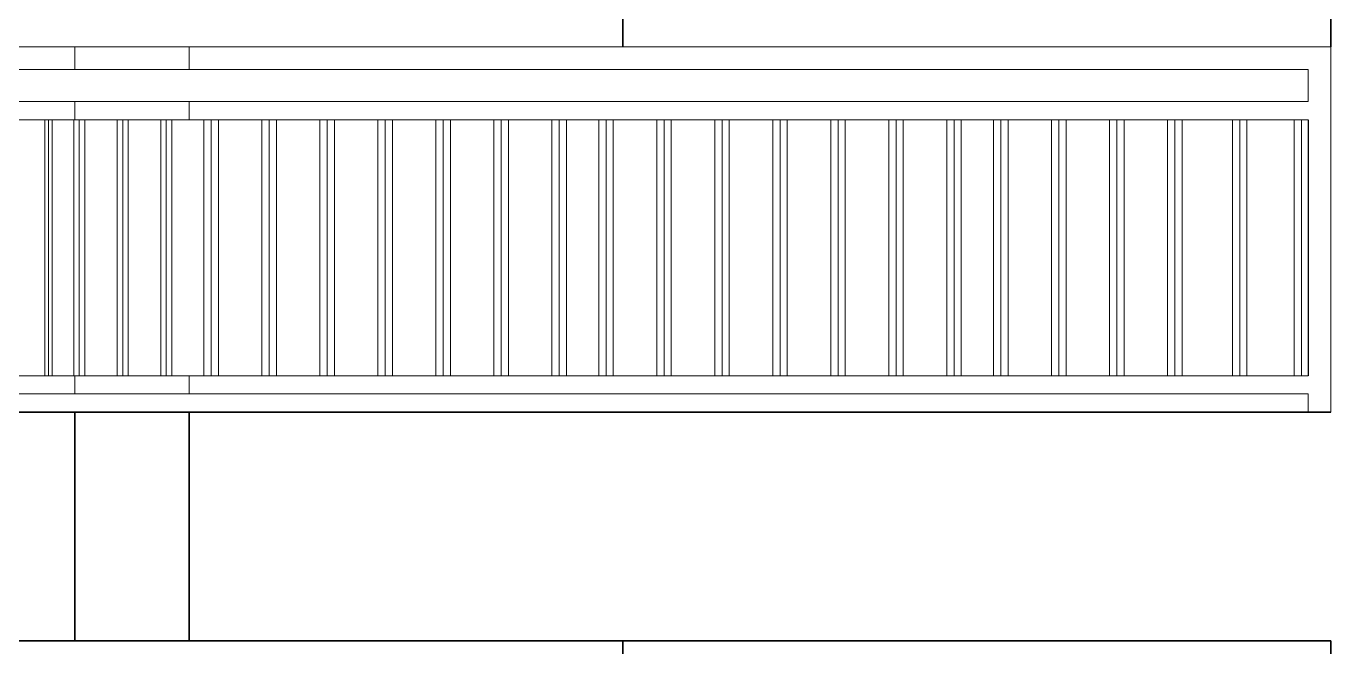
# Model space of a CAD drawing. Header units: inches. Extents: x -7543 to -822, y 102837 to 190349.
# Drawn here: x -826.7845 to -826.7274, y 102836.9136 to 102836.9408 of the extents above; entities that cross this region are included whole.
import ezdxf

# ---------------------------------------------------------------- set-up
doc = ezdxf.new("R2010")
doc.units = ezdxf.units.IN
doc.header["$MEASUREMENT"] = 0
doc.layers.add('BALKON', color=7, linetype='Continuous', lineweight=20, true_color=0xffaaa9)
doc.layers.add('DUVAR', color=7, linetype='Continuous', lineweight=35, true_color=0xfc4642)

msp = doc.modelspace()

# ---------------------------------------------------------------- linework, layer by layer
at = {"layer": 'BALKON'}
for p, q in [((-826.727414, 102836.939887, -0.002), (-826.792414, 102836.939887, -0.002)), ((-826.727414, 102836.939887, -0.002), (-826.792414, 102836.939887, -0.002)), ((-826.727414, 102836.939887, -0.002), (-826.792414, 102836.939887, -0.002)), ((-826.727414, 102836.939887, -0.002), (-826.792414, 102836.939887, -0.002)), ((-826.727414, 102836.939887, -0.002), (-826.792414, 102836.939887, -0.002)), ((-826.727414, 102836.939887, -0.002), (-826.792414, 102836.939887, -0.002)), ((-826.727414, 102836.939887, -0.002), (-826.792414, 102836.939887, -0.002)), ((-826.727414, 102836.939887, -0.002), (-826.792414, 102836.939887, -0.002)), ((-826.782414, 102836.938887, -0.002), (-826.782414, 102836.939887, -0.002)), ((-826.782414, 102836.938887, -0.002), (-826.782414, 102836.939887, -0.002)), ((-826.782414, 102836.938887, -0.002), (-826.782414, 102836.939887, -0.002)), ((-826.782414, 102836.938887, -0.002), (-826.782414, 102836.939887, -0.002)), ((-826.782414, 102836.938887, -0.002), (-826.782414, 102836.939887, -0.002)), ((-826.782414, 102836.938887, -0.002), (-826.782414, 102836.939887, -0.002)), ((-826.782414, 102836.938887, -0.002), (-826.782414, 102836.939887, -0.002)), ((-826.782414, 102836.938887, -0.002), (-826.782414, 102836.939887, -0.002)), ((-826.777414, 102836.938887, -0.002), (-826.777414, 102836.939887, -0.002)), ((-826.777414, 102836.938887, -0.002), (-826.777414, 102836.939887, -0.002)), ((-826.777414, 102836.938887, -0.002), (-826.777414, 102836.939887, -0.002)), ((-826.777414, 102836.938887, -0.002), (-826.777414, 102836.939887, -0.002)), ((-826.727414, 102836.923887, -0.002), (-826.727414, 102836.939887, -0.002)), ((-826.727414, 102836.923887, -0.002), (-826.727414, 102836.939887, -0.002)), ((-826.727414, 102836.923887, -0.002), (-826.727414, 102836.939887, -0.002)), ((-826.727414, 102836.923887, -0.002), (-826.727414, 102836.939887, -0.002)), ((-826.727414, 102836.923887, -0.002), (-826.727414, 102836.939887, -0.002)), ((-826.727414, 102836.923887, -0.002), (-826.727414, 102836.939887, -0.002)), ((-826.727414, 102836.923887, -0.002), (-826.727414, 102836.939887, -0.002)), ((-826.727414, 102836.923887, -0.002), (-826.727414, 102836.939887, -0.002)), ((-826.728414, 102836.938887, -0.002), (-826.792414, 102836.938887, -0.002)), ((-826.728414, 102836.938887, -0.002), (-826.792414, 102836.938887, -0.002)), ((-826.728414, 102836.938887, -0.002), (-826.792414, 102836.938887, -0.002)), ((-826.728414, 102836.938887, -0.002), (-826.792414, 102836.938887, -0.002)), ((-826.728414, 102836.938887, -0.002), (-826.792414, 102836.938887, -0.002)), ((-826.728414, 102836.938887, -0.002), (-826.792414, 102836.938887, -0.002)), ((-826.728414, 102836.938887, -0.002), (-826.792414, 102836.938887, -0.002)), ((-826.728414, 102836.938887, -0.002), (-826.792414, 102836.938887, -0.002)), ((-826.728414, 102836.937487, -0.002), (-826.728414, 102836.938887, -0.002)), ((-826.728414, 102836.937487, -0.002), (-826.728414, 102836.938887, -0.002)), ((-826.728414, 102836.937487, -0.002), (-826.728414, 102836.938887, -0.002)), ((-826.728414, 102836.937487, -0.002), (-826.728414, 102836.938887, -0.002)), ((-826.728414, 102836.937487, -0.002), (-826.728414, 102836.938887, -0.002)), ((-826.728414, 102836.937487, -0.002), (-826.728414, 102836.938887, -0.002)), ((-826.728414, 102836.937487, -0.002), (-826.728414, 102836.938887, -0.002)), ((-826.728414, 102836.937487, -0.002), (-826.728414, 102836.938887, -0.002)), ((-826.728414, 102836.937487, -0.002), (-826.792414, 102836.937487, -0.002)), ((-826.728414, 102836.937487, -0.002), (-826.792414, 102836.937487, -0.002)), ((-826.728414, 102836.937487, -0.002), (-826.792414, 102836.937487, -0.002)), ((-826.728414, 102836.937487, -0.002), (-826.792414, 102836.937487, -0.002)), ((-826.728414, 102836.937487, -0.002), (-826.792414, 102836.937487, -0.002)), ((-826.728414, 102836.937487, -0.002), (-826.792414, 102836.937487, -0.002)), ((-826.728414, 102836.937487, -0.002), (-826.792414, 102836.937487, -0.002)), ((-826.728414, 102836.937487, -0.002), (-826.792414, 102836.937487, -0.002)), ((-826.782414, 102836.936687, -0.002), (-826.782414, 102836.937487, -0.002)), ((-826.782414, 102836.936687, -0.002), (-826.782414, 102836.937487, -0.002)), ((-826.782414, 102836.936687, -0.002), (-826.782414, 102836.937487, -0.002)), ((-826.782414, 102836.936687, -0.002), (-826.782414, 102836.937487, -0.002)), ((-826.777414, 102836.936687, -0.002), (-826.777414, 102836.937487, -0.002)), ((-826.777414, 102836.936687, -0.002), (-826.777414, 102836.937487, -0.002)), ((-826.728414, 102836.936687, -0.002), (-826.792414, 102836.936687, -0.002)), ((-826.728414, 102836.936687, -0.002), (-826.792414, 102836.936687, -0.002)), ((-826.728414, 102836.936687, -0.002), (-826.792414, 102836.936687, -0.002)), ((-826.728414, 102836.936687, -0.002), (-826.792414, 102836.936687, -0.002)), ((-826.728414, 102836.936687, -0.002), (-826.792414, 102836.936687, -0.002)), ((-826.728414, 102836.936687, -0.002), (-826.792414, 102836.936687, -0.002)), ((-826.728414, 102836.936687, -0.002), (-826.792414, 102836.936687, -0.002)), ((-826.728414, 102836.936687, -0.002), (-826.792414, 102836.936687, -0.002)), ((-826.783729, 102836.925487, -0.002), (-826.783729, 102836.936687, -0.002)), ((-826.783729, 102836.925487, -0.002), (-826.783729, 102836.936687, -0.002)), ((-826.783729, 102836.925487, -0.002), (-826.783729, 102836.936687, -0.002)), ((-826.783729, 102836.925487, -0.002), (-826.783729, 102836.936687, -0.002)), ((-826.783729, 102836.925487, -0.002), (-826.783729, 102836.936687, -0.002)), ((-826.783729, 102836.925487, -0.002), (-826.783729, 102836.936687, -0.002)), ((-826.783729, 102836.925487, -0.002), (-826.783729, 102836.936687, -0.002)), ((-826.783729, 102836.925487, -0.002), (-826.783729, 102836.936687, -0.002)), ((-826.783571, 102836.925487, -0.002), (-826.783571, 102836.936687, -0.002)), ((-826.783571, 102836.925487, -0.002), (-826.783571, 102836.936687, -0.002)), ((-826.783571, 102836.925487, -0.002), (-826.783571, 102836.936687, -0.002)), ((-826.783571, 102836.925487, -0.002), (-826.783571, 102836.936687, -0.002)), ((-826.783571, 102836.925487, -0.002), (-826.783571, 102836.936687, -0.002)), ((-826.783571, 102836.925487, -0.002), (-826.783571, 102836.936687, -0.002)), ((-826.783571, 102836.925487, -0.002), (-826.783571, 102836.936687, -0.002)), ((-826.783571, 102836.925487, -0.002), (-826.783571, 102836.936687, -0.002)), ((-826.783412, 102836.925487, -0.002), (-826.783412, 102836.936687, -0.002)), ((-826.783412, 102836.925487, -0.002), (-826.783412, 102836.936687, -0.002)), ((-826.783412, 102836.925487, -0.002), (-826.783412, 102836.936687, -0.002)), ((-826.783412, 102836.925487, -0.002), (-826.783412, 102836.936687, -0.002)), ((-826.783412, 102836.925487, -0.002), (-826.783412, 102836.936687, -0.002)), ((-826.783412, 102836.925487, -0.002), (-826.783412, 102836.936687, -0.002)), ((-826.783412, 102836.925487, -0.002), (-826.783412, 102836.936687, -0.002)), ((-826.783412, 102836.925487, -0.002), (-826.783412, 102836.936687, -0.002)), ((-826.782459, 102836.925487, -0.002), (-826.782459, 102836.936687, -0.002)), ((-826.782459, 102836.925487, -0.002), (-826.782459, 102836.936687, -0.002)), ((-826.782459, 102836.925487, -0.002), (-826.782459, 102836.936687, -0.002)), ((-826.782459, 102836.925487, -0.002), (-826.782459, 102836.936687, -0.002)), ((-826.782459, 102836.925487, -0.002), (-826.782459, 102836.936687, -0.002)), ((-826.782459, 102836.925487, -0.002), (-826.782459, 102836.936687, -0.002)), ((-826.782459, 102836.925487, -0.002), (-826.782459, 102836.936687, -0.002)), ((-826.782459, 102836.925487, -0.002), (-826.782459, 102836.936687, -0.002)), ((-826.782221, 102836.925487, -0.002), (-826.782221, 102836.936687, -0.002)), ((-826.782221, 102836.925487, -0.002), (-826.782221, 102836.936687, -0.002)), ((-826.782221, 102836.925487, -0.002), (-826.782221, 102836.936687, -0.002)), ((-826.782221, 102836.925487, -0.002), (-826.782221, 102836.936687, -0.002)), ((-826.782221, 102836.925487, -0.002), (-826.782221, 102836.936687, -0.002)), ((-826.782221, 102836.925487, -0.002), (-826.782221, 102836.936687, -0.002)), ((-826.782221, 102836.925487, -0.002), (-826.782221, 102836.936687, -0.002)), ((-826.782221, 102836.925487, -0.002), (-826.782221, 102836.936687, -0.002)), ((-826.781983, 102836.925487, -0.002), (-826.781983, 102836.936687, -0.002)), ((-826.781983, 102836.925487, -0.002), (-826.781983, 102836.936687, -0.002)), ((-826.781983, 102836.925487, -0.002), (-826.781983, 102836.936687, -0.002)), ((-826.781983, 102836.925487, -0.002), (-826.781983, 102836.936687, -0.002)), ((-826.781983, 102836.925487, -0.002), (-826.781983, 102836.936687, -0.002)), ((-826.781983, 102836.925487, -0.002), (-826.781983, 102836.936687, -0.002)), ((-826.781983, 102836.925487, -0.002), (-826.781983, 102836.936687, -0.002)), ((-826.781983, 102836.925487, -0.002), (-826.781983, 102836.936687, -0.002)), ((-826.780554, 102836.925487, -0.002), (-826.780554, 102836.936687, -0.002)), ((-826.780554, 102836.925487, -0.002), (-826.780554, 102836.936687, -0.002)), ((-826.780554, 102836.925487, -0.002), (-826.780554, 102836.936687, -0.002)), ((-826.780554, 102836.925487, -0.002), (-826.780554, 102836.936687, -0.002)), ((-826.780554, 102836.925487, -0.002), (-826.780554, 102836.936687, -0.002)), ((-826.780554, 102836.925487, -0.002), (-826.780554, 102836.936687, -0.002)), ((-826.780554, 102836.925487, -0.002), (-826.780554, 102836.936687, -0.002)), ((-826.780554, 102836.925487, -0.002), (-826.780554, 102836.936687, -0.002)), ((-826.780316, 102836.925487, -0.002), (-826.780316, 102836.936687, -0.002)), ((-826.780316, 102836.925487, -0.002), (-826.780316, 102836.936687, -0.002)), ((-826.780316, 102836.925487, -0.002), (-826.780316, 102836.936687, -0.002)), ((-826.780316, 102836.925487, -0.002), (-826.780316, 102836.936687, -0.002)), ((-826.780316, 102836.925487, -0.002), (-826.780316, 102836.936687, -0.002)), ((-826.780316, 102836.925487, -0.002), (-826.780316, 102836.936687, -0.002)), ((-826.780316, 102836.925487, -0.002), (-826.780316, 102836.936687, -0.002)), ((-826.780316, 102836.925487, -0.002), (-826.780316, 102836.936687, -0.002)), ((-826.780078, 102836.925487, -0.002), (-826.780078, 102836.936687, -0.002)), ((-826.780078, 102836.925487, -0.002), (-826.780078, 102836.936687, -0.002)), ((-826.780078, 102836.925487, -0.002), (-826.780078, 102836.936687, -0.002)), ((-826.780078, 102836.925487, -0.002), (-826.780078, 102836.936687, -0.002)), ((-826.780078, 102836.925487, -0.002), (-826.780078, 102836.936687, -0.002)), ((-826.780078, 102836.925487, -0.002), (-826.780078, 102836.936687, -0.002)), ((-826.780078, 102836.925487, -0.002), (-826.780078, 102836.936687, -0.002)), ((-826.780078, 102836.925487, -0.002), (-826.780078, 102836.936687, -0.002)), ((-826.778649, 102836.925487, -0.002), (-826.778649, 102836.936687, -0.002)), ((-826.778649, 102836.925487, -0.002), (-826.778649, 102836.936687, -0.002)), ((-826.778649, 102836.925487, -0.002), (-826.778649, 102836.936687, -0.002)), ((-826.778649, 102836.925487, -0.002), (-826.778649, 102836.936687, -0.002)), ((-826.778649, 102836.925487, -0.002), (-826.778649, 102836.936687, -0.002)), ((-826.778649, 102836.925487, -0.002), (-826.778649, 102836.936687, -0.002)), ((-826.778649, 102836.925487, -0.002), (-826.778649, 102836.936687, -0.002)), ((-826.778649, 102836.925487, -0.002), (-826.778649, 102836.936687, -0.002)), ((-826.778411, 102836.925487, -0.002), (-826.778411, 102836.936687, -0.002)), ((-826.778411, 102836.925487, -0.002), (-826.778411, 102836.936687, -0.002)), ((-826.778411, 102836.925487, -0.002), (-826.778411, 102836.936687, -0.002)), ((-826.778411, 102836.925487, -0.002), (-826.778411, 102836.936687, -0.002)), ((-826.778411, 102836.925487, -0.002), (-826.778411, 102836.936687, -0.002)), ((-826.778411, 102836.925487, -0.002), (-826.778411, 102836.936687, -0.002)), ((-826.778411, 102836.925487, -0.002), (-826.778411, 102836.936687, -0.002)), ((-826.778411, 102836.925487, -0.002), (-826.778411, 102836.936687, -0.002)), ((-826.778173, 102836.925487, -0.002), (-826.778173, 102836.936687, -0.002)), ((-826.778173, 102836.925487, -0.002), (-826.778173, 102836.936687, -0.002)), ((-826.778173, 102836.925487, -0.002), (-826.778173, 102836.936687, -0.002)), ((-826.778173, 102836.925487, -0.002), (-826.778173, 102836.936687, -0.002)), ((-826.778173, 102836.925487, -0.002), (-826.778173, 102836.936687, -0.002)), ((-826.778173, 102836.925487, -0.002), (-826.778173, 102836.936687, -0.002)), ((-826.778173, 102836.925487, -0.002), (-826.778173, 102836.936687, -0.002)), ((-826.778173, 102836.925487, -0.002), (-826.778173, 102836.936687, -0.002)), ((-826.77676, 102836.925487, -0.002), (-826.77676, 102836.936687, -0.002)), ((-826.77676, 102836.925487, -0.002), (-826.77676, 102836.936687, -0.002)), ((-826.77676, 102836.925487, -0.002), (-826.77676, 102836.936687, -0.002)), ((-826.77676, 102836.925487, -0.002), (-826.77676, 102836.936687, -0.002)), ((-826.77676, 102836.925487, -0.002), (-826.77676, 102836.936687, -0.002)), ((-826.77676, 102836.925487, -0.002), (-826.77676, 102836.936687, -0.002)), ((-826.77676, 102836.925487, -0.002), (-826.77676, 102836.936687, -0.002)), ((-826.77676, 102836.925487, -0.002), (-826.77676, 102836.936687, -0.002)), ((-826.776443, 102836.925487, -0.002), (-826.776443, 102836.936687, -0.002)), ((-826.776443, 102836.925487, -0.002), (-826.776443, 102836.936687, -0.002)), ((-826.776443, 102836.925487, -0.002), (-826.776443, 102836.936687, -0.002)), ((-826.776443, 102836.925487, -0.002), (-826.776443, 102836.936687, -0.002)), ((-826.776443, 102836.925487, -0.002), (-826.776443, 102836.936687, -0.002)), ((-826.776443, 102836.925487, -0.002), (-826.776443, 102836.936687, -0.002)), ((-826.776443, 102836.925487, -0.002), (-826.776443, 102836.936687, -0.002)), ((-826.776443, 102836.925487, -0.002), (-826.776443, 102836.936687, -0.002)), ((-826.776125, 102836.925487, -0.002), (-826.776125, 102836.936687, -0.002)), ((-826.776125, 102836.925487, -0.002), (-826.776125, 102836.936687, -0.002)), ((-826.776125, 102836.925487, -0.002), (-826.776125, 102836.936687, -0.002)), ((-826.776125, 102836.925487, -0.002), (-826.776125, 102836.936687, -0.002)), ((-826.776125, 102836.925487, -0.002), (-826.776125, 102836.936687, -0.002)), ((-826.776125, 102836.925487, -0.002), (-826.776125, 102836.936687, -0.002)), ((-826.776125, 102836.925487, -0.002), (-826.776125, 102836.936687, -0.002)), ((-826.776125, 102836.925487, -0.002), (-826.776125, 102836.936687, -0.002)), ((-826.77422, 102836.925487, -0.002), (-826.77422, 102836.936687, -0.002)), ((-826.77422, 102836.925487, -0.002), (-826.77422, 102836.936687, -0.002)), ((-826.77422, 102836.925487, -0.002), (-826.77422, 102836.936687, -0.002)), ((-826.77422, 102836.925487, -0.002), (-826.77422, 102836.936687, -0.002)), ((-826.77422, 102836.925487, -0.002), (-826.77422, 102836.936687, -0.002)), ((-826.77422, 102836.925487, -0.002), (-826.77422, 102836.936687, -0.002)), ((-826.77422, 102836.925487, -0.002), (-826.77422, 102836.936687, -0.002)), ((-826.77422, 102836.925487, -0.002), (-826.77422, 102836.936687, -0.002)), ((-826.773903, 102836.925487, -0.002), (-826.773903, 102836.936687, -0.002)), ((-826.773903, 102836.925487, -0.002), (-826.773903, 102836.936687, -0.002)), ((-826.773903, 102836.925487, -0.002), (-826.773903, 102836.936687, -0.002)), ((-826.773903, 102836.925487, -0.002), (-826.773903, 102836.936687, -0.002)), ((-826.773903, 102836.925487, -0.002), (-826.773903, 102836.936687, -0.002)), ((-826.773903, 102836.925487, -0.002), (-826.773903, 102836.936687, -0.002)), ((-826.773903, 102836.925487, -0.002), (-826.773903, 102836.936687, -0.002)), ((-826.773903, 102836.925487, -0.002), (-826.773903, 102836.936687, -0.002)), ((-826.773585, 102836.925487, -0.002), (-826.773585, 102836.936687, -0.002)), ((-826.773585, 102836.925487, -0.002), (-826.773585, 102836.936687, -0.002)), ((-826.773585, 102836.925487, -0.002), (-826.773585, 102836.936687, -0.002)), ((-826.773585, 102836.925487, -0.002), (-826.773585, 102836.936687, -0.002)), ((-826.773585, 102836.925487, -0.002), (-826.773585, 102836.936687, -0.002)), ((-826.773585, 102836.925487, -0.002), (-826.773585, 102836.936687, -0.002)), ((-826.773585, 102836.925487, -0.002), (-826.773585, 102836.936687, -0.002)), ((-826.773585, 102836.925487, -0.002), (-826.773585, 102836.936687, -0.002)), ((-826.77168, 102836.925487, -0.002), (-826.77168, 102836.936687, -0.002)), ((-826.77168, 102836.925487, -0.002), (-826.77168, 102836.936687, -0.002)), ((-826.77168, 102836.925487, -0.002), (-826.77168, 102836.936687, -0.002)), ((-826.77168, 102836.925487, -0.002), (-826.77168, 102836.936687, -0.002)), ((-826.77168, 102836.925487, -0.002), (-826.77168, 102836.936687, -0.002)), ((-826.77168, 102836.925487, -0.002), (-826.77168, 102836.936687, -0.002)), ((-826.77168, 102836.925487, -0.002), (-826.77168, 102836.936687, -0.002)), ((-826.77168, 102836.925487, -0.002), (-826.77168, 102836.936687, -0.002)), ((-826.771363, 102836.925487, -0.002), (-826.771363, 102836.936687, -0.002)), ((-826.771363, 102836.925487, -0.002), (-826.771363, 102836.936687, -0.002)), ((-826.771363, 102836.925487, -0.002), (-826.771363, 102836.936687, -0.002)), ((-826.771363, 102836.925487, -0.002), (-826.771363, 102836.936687, -0.002)), ((-826.771363, 102836.925487, -0.002), (-826.771363, 102836.936687, -0.002)), ((-826.771363, 102836.925487, -0.002), (-826.771363, 102836.936687, -0.002)), ((-826.771363, 102836.925487, -0.002), (-826.771363, 102836.936687, -0.002)), ((-826.771363, 102836.925487, -0.002), (-826.771363, 102836.936687, -0.002)), ((-826.771045, 102836.925487, -0.002), (-826.771045, 102836.936687, -0.002)), ((-826.771045, 102836.925487, -0.002), (-826.771045, 102836.936687, -0.002)), ((-826.771045, 102836.925487, -0.002), (-826.771045, 102836.936687, -0.002)), ((-826.771045, 102836.925487, -0.002), (-826.771045, 102836.936687, -0.002)), ((-826.771045, 102836.925487, -0.002), (-826.771045, 102836.936687, -0.002)), ((-826.771045, 102836.925487, -0.002), (-826.771045, 102836.936687, -0.002)), ((-826.771045, 102836.925487, -0.002), (-826.771045, 102836.936687, -0.002)), ((-826.771045, 102836.925487, -0.002), (-826.771045, 102836.936687, -0.002)), ((-826.76914, 102836.925487, -0.002), (-826.76914, 102836.936687, -0.002)), ((-826.76914, 102836.925487, -0.002), (-826.76914, 102836.936687, -0.002)), ((-826.76914, 102836.925487, -0.002), (-826.76914, 102836.936687, -0.002)), ((-826.76914, 102836.925487, -0.002), (-826.76914, 102836.936687, -0.002)), ((-826.76914, 102836.925487, -0.002), (-826.76914, 102836.936687, -0.002)), ((-826.76914, 102836.925487, -0.002), (-826.76914, 102836.936687, -0.002)), ((-826.76914, 102836.925487, -0.002), (-826.76914, 102836.936687, -0.002)), ((-826.76914, 102836.925487, -0.002), (-826.76914, 102836.936687, -0.002)), ((-826.768823, 102836.925487, -0.002), (-826.768823, 102836.936687, -0.002)), ((-826.768823, 102836.925487, -0.002), (-826.768823, 102836.936687, -0.002)), ((-826.768823, 102836.925487, -0.002), (-826.768823, 102836.936687, -0.002)), ((-826.768823, 102836.925487, -0.002), (-826.768823, 102836.936687, -0.002)), ((-826.768823, 102836.925487, -0.002), (-826.768823, 102836.936687, -0.002)), ((-826.768823, 102836.925487, -0.002), (-826.768823, 102836.936687, -0.002)), ((-826.768823, 102836.925487, -0.002), (-826.768823, 102836.936687, -0.002)), ((-826.768823, 102836.925487, -0.002), (-826.768823, 102836.936687, -0.002)), ((-826.768505, 102836.925487, -0.002), (-826.768505, 102836.936687, -0.002)), ((-826.768505, 102836.925487, -0.002), (-826.768505, 102836.936687, -0.002)), ((-826.768505, 102836.925487, -0.002), (-826.768505, 102836.936687, -0.002)), ((-826.768505, 102836.925487, -0.002), (-826.768505, 102836.936687, -0.002)), ((-826.768505, 102836.925487, -0.002), (-826.768505, 102836.936687, -0.002)), ((-826.768505, 102836.925487, -0.002), (-826.768505, 102836.936687, -0.002)), ((-826.768505, 102836.925487, -0.002), (-826.768505, 102836.936687, -0.002)), ((-826.768505, 102836.925487, -0.002), (-826.768505, 102836.936687, -0.002)), ((-826.7666, 102836.925487, -0.002), (-826.7666, 102836.936687, -0.002)), ((-826.7666, 102836.925487, -0.002), (-826.7666, 102836.936687, -0.002)), ((-826.7666, 102836.925487, -0.002), (-826.7666, 102836.936687, -0.002)), ((-826.7666, 102836.925487, -0.002), (-826.7666, 102836.936687, -0.002)), ((-826.7666, 102836.925487, -0.002), (-826.7666, 102836.936687, -0.002)), ((-826.7666, 102836.925487, -0.002), (-826.7666, 102836.936687, -0.002)), ((-826.7666, 102836.925487, -0.002), (-826.7666, 102836.936687, -0.002)), ((-826.7666, 102836.925487, -0.002), (-826.7666, 102836.936687, -0.002)), ((-826.766283, 102836.925487, -0.002), (-826.766283, 102836.936687, -0.002)), ((-826.766283, 102836.925487, -0.002), (-826.766283, 102836.936687, -0.002)), ((-826.766283, 102836.925487, -0.002), (-826.766283, 102836.936687, -0.002)), ((-826.766283, 102836.925487, -0.002), (-826.766283, 102836.936687, -0.002)), ((-826.766283, 102836.925487, -0.002), (-826.766283, 102836.936687, -0.002)), ((-826.766283, 102836.925487, -0.002), (-826.766283, 102836.936687, -0.002)), ((-826.766283, 102836.925487, -0.002), (-826.766283, 102836.936687, -0.002)), ((-826.766283, 102836.925487, -0.002), (-826.766283, 102836.936687, -0.002)), ((-826.765965, 102836.925487, -0.002), (-826.765965, 102836.936687, -0.002)), ((-826.765965, 102836.925487, -0.002), (-826.765965, 102836.936687, -0.002)), ((-826.765965, 102836.925487, -0.002), (-826.765965, 102836.936687, -0.002)), ((-826.765965, 102836.925487, -0.002), (-826.765965, 102836.936687, -0.002)), ((-826.765965, 102836.925487, -0.002), (-826.765965, 102836.936687, -0.002)), ((-826.765965, 102836.925487, -0.002), (-826.765965, 102836.936687, -0.002)), ((-826.765965, 102836.925487, -0.002), (-826.765965, 102836.936687, -0.002)), ((-826.765965, 102836.925487, -0.002), (-826.765965, 102836.936687, -0.002)), ((-826.76406, 102836.925487, -0.002), (-826.76406, 102836.936687, -0.002)), ((-826.76406, 102836.925487, -0.002), (-826.76406, 102836.936687, -0.002)), ((-826.76406, 102836.925487, -0.002), (-826.76406, 102836.936687, -0.002)), ((-826.76406, 102836.925487, -0.002), (-826.76406, 102836.936687, -0.002)), ((-826.76406, 102836.925487, -0.002), (-826.76406, 102836.936687, -0.002)), ((-826.76406, 102836.925487, -0.002), (-826.76406, 102836.936687, -0.002)), ((-826.76406, 102836.925487, -0.002), (-826.76406, 102836.936687, -0.002)), ((-826.76406, 102836.925487, -0.002), (-826.76406, 102836.936687, -0.002)), ((-826.763743, 102836.925487, -0.002), (-826.763743, 102836.936687, -0.002)), ((-826.763743, 102836.925487, -0.002), (-826.763743, 102836.936687, -0.002)), ((-826.763743, 102836.925487, -0.002), (-826.763743, 102836.936687, -0.002)), ((-826.763743, 102836.925487, -0.002), (-826.763743, 102836.936687, -0.002)), ((-826.763743, 102836.925487, -0.002), (-826.763743, 102836.936687, -0.002)), ((-826.763743, 102836.925487, -0.002), (-826.763743, 102836.936687, -0.002)), ((-826.763743, 102836.925487, -0.002), (-826.763743, 102836.936687, -0.002)), ((-826.763743, 102836.925487, -0.002), (-826.763743, 102836.936687, -0.002)), ((-826.763425, 102836.925487, -0.002), (-826.763425, 102836.936687, -0.002)), ((-826.763425, 102836.925487, -0.002), (-826.763425, 102836.936687, -0.002)), ((-826.763425, 102836.925487, -0.002), (-826.763425, 102836.936687, -0.002)), ((-826.763425, 102836.925487, -0.002), (-826.763425, 102836.936687, -0.002)), ((-826.763425, 102836.925487, -0.002), (-826.763425, 102836.936687, -0.002)), ((-826.763425, 102836.925487, -0.002), (-826.763425, 102836.936687, -0.002)), ((-826.763425, 102836.925487, -0.002), (-826.763425, 102836.936687, -0.002)), ((-826.763425, 102836.925487, -0.002), (-826.763425, 102836.936687, -0.002)), ((-826.76152, 102836.925487, -0.002), (-826.76152, 102836.936687, -0.002)), ((-826.76152, 102836.925487, -0.002), (-826.76152, 102836.936687, -0.002)), ((-826.76152, 102836.925487, -0.002), (-826.76152, 102836.936687, -0.002)), ((-826.76152, 102836.925487, -0.002), (-826.76152, 102836.936687, -0.002)), ((-826.76152, 102836.925487, -0.002), (-826.76152, 102836.936687, -0.002)), ((-826.76152, 102836.925487, -0.002), (-826.76152, 102836.936687, -0.002)), ((-826.76152, 102836.925487, -0.002), (-826.76152, 102836.936687, -0.002)), ((-826.76152, 102836.925487, -0.002), (-826.76152, 102836.936687, -0.002)), ((-826.761203, 102836.925487, -0.002), (-826.761203, 102836.936687, -0.002)), ((-826.761203, 102836.925487, -0.002), (-826.761203, 102836.936687, -0.002)), ((-826.761203, 102836.925487, -0.002), (-826.761203, 102836.936687, -0.002)), ((-826.761203, 102836.925487, -0.002), (-826.761203, 102836.936687, -0.002)), ((-826.761203, 102836.925487, -0.002), (-826.761203, 102836.936687, -0.002)), ((-826.761203, 102836.925487, -0.002), (-826.761203, 102836.936687, -0.002)), ((-826.761203, 102836.925487, -0.002), (-826.761203, 102836.936687, -0.002)), ((-826.761203, 102836.925487, -0.002), (-826.761203, 102836.936687, -0.002)), ((-826.760885, 102836.925487, -0.002), (-826.760885, 102836.936687, -0.002)), ((-826.760885, 102836.925487, -0.002), (-826.760885, 102836.936687, -0.002)), ((-826.760885, 102836.925487, -0.002), (-826.760885, 102836.936687, -0.002)), ((-826.760885, 102836.925487, -0.002), (-826.760885, 102836.936687, -0.002)), ((-826.760885, 102836.925487, -0.002), (-826.760885, 102836.936687, -0.002)), ((-826.760885, 102836.925487, -0.002), (-826.760885, 102836.936687, -0.002)), ((-826.760885, 102836.925487, -0.002), (-826.760885, 102836.936687, -0.002)), ((-826.760885, 102836.925487, -0.002), (-826.760885, 102836.936687, -0.002)), ((-826.759473, 102836.925487, -0.002), (-826.759473, 102836.936687, -0.002)), ((-826.759473, 102836.925487, -0.002), (-826.759473, 102836.936687, -0.002)), ((-826.759473, 102836.925487, -0.002), (-826.759473, 102836.936687, -0.002)), ((-826.759473, 102836.925487, -0.002), (-826.759473, 102836.936687, -0.002)), ((-826.759473, 102836.925487, -0.002), (-826.759473, 102836.936687, -0.002)), ((-826.759473, 102836.925487, -0.002), (-826.759473, 102836.936687, -0.002)), ((-826.759473, 102836.925487, -0.002), (-826.759473, 102836.936687, -0.002)), ((-826.759473, 102836.925487, -0.002), (-826.759473, 102836.936687, -0.002)), ((-826.759155, 102836.925487, -0.002), (-826.759155, 102836.936687, -0.002)), ((-826.759155, 102836.925487, -0.002), (-826.759155, 102836.936687, -0.002)), ((-826.759155, 102836.925487, -0.002), (-826.759155, 102836.936687, -0.002)), ((-826.759155, 102836.925487, -0.002), (-826.759155, 102836.936687, -0.002)), ((-826.759155, 102836.925487, -0.002), (-826.759155, 102836.936687, -0.002)), ((-826.759155, 102836.925487, -0.002), (-826.759155, 102836.936687, -0.002)), ((-826.759155, 102836.925487, -0.002), (-826.759155, 102836.936687, -0.002)), ((-826.759155, 102836.925487, -0.002), (-826.759155, 102836.936687, -0.002)), ((-826.758838, 102836.925487, -0.002), (-826.758838, 102836.936687, -0.002)), ((-826.758838, 102836.925487, -0.002), (-826.758838, 102836.936687, -0.002)), ((-826.758838, 102836.925487, -0.002), (-826.758838, 102836.936687, -0.002)), ((-826.758838, 102836.925487, -0.002), (-826.758838, 102836.936687, -0.002)), ((-826.758838, 102836.925487, -0.002), (-826.758838, 102836.936687, -0.002)), ((-826.758838, 102836.925487, -0.002), (-826.758838, 102836.936687, -0.002)), ((-826.758838, 102836.925487, -0.002), (-826.758838, 102836.936687, -0.002)), ((-826.758838, 102836.925487, -0.002), (-826.758838, 102836.936687, -0.002)), ((-826.756933, 102836.925487, -0.002), (-826.756933, 102836.936687, -0.002)), ((-826.756933, 102836.925487, -0.002), (-826.756933, 102836.936687, -0.002)), ((-826.756933, 102836.925487, -0.002), (-826.756933, 102836.936687, -0.002)), ((-826.756933, 102836.925487, -0.002), (-826.756933, 102836.936687, -0.002)), ((-826.756933, 102836.925487, -0.002), (-826.756933, 102836.936687, -0.002)), ((-826.756933, 102836.925487, -0.002), (-826.756933, 102836.936687, -0.002)), ((-826.756933, 102836.925487, -0.002), (-826.756933, 102836.936687, -0.002)), ((-826.756933, 102836.925487, -0.002), (-826.756933, 102836.936687, -0.002)), ((-826.756615, 102836.925487, -0.002), (-826.756615, 102836.936687, -0.002)), ((-826.756615, 102836.925487, -0.002), (-826.756615, 102836.936687, -0.002)), ((-826.756615, 102836.925487, -0.002), (-826.756615, 102836.936687, -0.002)), ((-826.756615, 102836.925487, -0.002), (-826.756615, 102836.936687, -0.002)), ((-826.756615, 102836.925487, -0.002), (-826.756615, 102836.936687, -0.002)), ((-826.756615, 102836.925487, -0.002), (-826.756615, 102836.936687, -0.002)), ((-826.756615, 102836.925487, -0.002), (-826.756615, 102836.936687, -0.002)), ((-826.756615, 102836.925487, -0.002), (-826.756615, 102836.936687, -0.002)), ((-826.756298, 102836.925487, -0.002), (-826.756298, 102836.936687, -0.002)), ((-826.756298, 102836.925487, -0.002), (-826.756298, 102836.936687, -0.002)), ((-826.756298, 102836.925487, -0.002), (-826.756298, 102836.936687, -0.002)), ((-826.756298, 102836.925487, -0.002), (-826.756298, 102836.936687, -0.002)), ((-826.756298, 102836.925487, -0.002), (-826.756298, 102836.936687, -0.002)), ((-826.756298, 102836.925487, -0.002), (-826.756298, 102836.936687, -0.002)), ((-826.756298, 102836.925487, -0.002), (-826.756298, 102836.936687, -0.002)), ((-826.756298, 102836.925487, -0.002), (-826.756298, 102836.936687, -0.002)), ((-826.754393, 102836.925487, -0.002), (-826.754393, 102836.936687, -0.002)), ((-826.754393, 102836.925487, -0.002), (-826.754393, 102836.936687, -0.002)), ((-826.754393, 102836.925487, -0.002), (-826.754393, 102836.936687, -0.002)), ((-826.754393, 102836.925487, -0.002), (-826.754393, 102836.936687, -0.002)), ((-826.754393, 102836.925487, -0.002), (-826.754393, 102836.936687, -0.002)), ((-826.754393, 102836.925487, -0.002), (-826.754393, 102836.936687, -0.002)), ((-826.754393, 102836.925487, -0.002), (-826.754393, 102836.936687, -0.002)), ((-826.754393, 102836.925487, -0.002), (-826.754393, 102836.936687, -0.002)), ((-826.754075, 102836.925487, -0.002), (-826.754075, 102836.936687, -0.002)), ((-826.754075, 102836.925487, -0.002), (-826.754075, 102836.936687, -0.002)), ((-826.754075, 102836.925487, -0.002), (-826.754075, 102836.936687, -0.002)), ((-826.754075, 102836.925487, -0.002), (-826.754075, 102836.936687, -0.002)), ((-826.754075, 102836.925487, -0.002), (-826.754075, 102836.936687, -0.002)), ((-826.754075, 102836.925487, -0.002), (-826.754075, 102836.936687, -0.002)), ((-826.754075, 102836.925487, -0.002), (-826.754075, 102836.936687, -0.002)), ((-826.754075, 102836.925487, -0.002), (-826.754075, 102836.936687, -0.002)), ((-826.753758, 102836.925487, -0.002), (-826.753758, 102836.936687, -0.002)), ((-826.753758, 102836.925487, -0.002), (-826.753758, 102836.936687, -0.002)), ((-826.753758, 102836.925487, -0.002), (-826.753758, 102836.936687, -0.002)), ((-826.753758, 102836.925487, -0.002), (-826.753758, 102836.936687, -0.002)), ((-826.753758, 102836.925487, -0.002), (-826.753758, 102836.936687, -0.002)), ((-826.753758, 102836.925487, -0.002), (-826.753758, 102836.936687, -0.002)), ((-826.753758, 102836.925487, -0.002), (-826.753758, 102836.936687, -0.002)), ((-826.753758, 102836.925487, -0.002), (-826.753758, 102836.936687, -0.002)), ((-826.751853, 102836.925487, -0.002), (-826.751853, 102836.936687, -0.002)), ((-826.751853, 102836.925487, -0.002), (-826.751853, 102836.936687, -0.002)), ((-826.751853, 102836.925487, -0.002), (-826.751853, 102836.936687, -0.002)), ((-826.751853, 102836.925487, -0.002), (-826.751853, 102836.936687, -0.002)), ((-826.751853, 102836.925487, -0.002), (-826.751853, 102836.936687, -0.002)), ((-826.751853, 102836.925487, -0.002), (-826.751853, 102836.936687, -0.002)), ((-826.751853, 102836.925487, -0.002), (-826.751853, 102836.936687, -0.002)), ((-826.751853, 102836.925487, -0.002), (-826.751853, 102836.936687, -0.002)), ((-826.751535, 102836.925487, -0.002), (-826.751535, 102836.936687, -0.002)), ((-826.751535, 102836.925487, -0.002), (-826.751535, 102836.936687, -0.002)), ((-826.751535, 102836.925487, -0.002), (-826.751535, 102836.936687, -0.002)), ((-826.751535, 102836.925487, -0.002), (-826.751535, 102836.936687, -0.002)), ((-826.751535, 102836.925487, -0.002), (-826.751535, 102836.936687, -0.002)), ((-826.751535, 102836.925487, -0.002), (-826.751535, 102836.936687, -0.002)), ((-826.751535, 102836.925487, -0.002), (-826.751535, 102836.936687, -0.002)), ((-826.751535, 102836.925487, -0.002), (-826.751535, 102836.936687, -0.002)), ((-826.751218, 102836.925487, -0.002), (-826.751218, 102836.936687, -0.002)), ((-826.751218, 102836.925487, -0.002), (-826.751218, 102836.936687, -0.002)), ((-826.751218, 102836.925487, -0.002), (-826.751218, 102836.936687, -0.002)), ((-826.751218, 102836.925487, -0.002), (-826.751218, 102836.936687, -0.002)), ((-826.751218, 102836.925487, -0.002), (-826.751218, 102836.936687, -0.002)), ((-826.751218, 102836.925487, -0.002), (-826.751218, 102836.936687, -0.002)), ((-826.751218, 102836.925487, -0.002), (-826.751218, 102836.936687, -0.002)), ((-826.751218, 102836.925487, -0.002), (-826.751218, 102836.936687, -0.002)), ((-826.749313, 102836.925487, -0.002), (-826.749313, 102836.936687, -0.002)), ((-826.749313, 102836.925487, -0.002), (-826.749313, 102836.936687, -0.002)), ((-826.749313, 102836.925487, -0.002), (-826.749313, 102836.936687, -0.002)), ((-826.749313, 102836.925487, -0.002), (-826.749313, 102836.936687, -0.002)), ((-826.749313, 102836.925487, -0.002), (-826.749313, 102836.936687, -0.002)), ((-826.749313, 102836.925487, -0.002), (-826.749313, 102836.936687, -0.002)), ((-826.749313, 102836.925487, -0.002), (-826.749313, 102836.936687, -0.002)), ((-826.749313, 102836.925487, -0.002), (-826.749313, 102836.936687, -0.002)), ((-826.748995, 102836.925487, -0.002), (-826.748995, 102836.936687, -0.002)), ((-826.748995, 102836.925487, -0.002), (-826.748995, 102836.936687, -0.002)), ((-826.748995, 102836.925487, -0.002), (-826.748995, 102836.936687, -0.002)), ((-826.748995, 102836.925487, -0.002), (-826.748995, 102836.936687, -0.002)), ((-826.748995, 102836.925487, -0.002), (-826.748995, 102836.936687, -0.002)), ((-826.748995, 102836.925487, -0.002), (-826.748995, 102836.936687, -0.002)), ((-826.748995, 102836.925487, -0.002), (-826.748995, 102836.936687, -0.002)), ((-826.748995, 102836.925487, -0.002), (-826.748995, 102836.936687, -0.002)), ((-826.748678, 102836.925487, -0.002), (-826.748678, 102836.936687, -0.002)), ((-826.748678, 102836.925487, -0.002), (-826.748678, 102836.936687, -0.002)), ((-826.748678, 102836.925487, -0.002), (-826.748678, 102836.936687, -0.002)), ((-826.748678, 102836.925487, -0.002), (-826.748678, 102836.936687, -0.002)), ((-826.748678, 102836.925487, -0.002), (-826.748678, 102836.936687, -0.002)), ((-826.748678, 102836.925487, -0.002), (-826.748678, 102836.936687, -0.002)), ((-826.748678, 102836.925487, -0.002), (-826.748678, 102836.936687, -0.002)), ((-826.748678, 102836.925487, -0.002), (-826.748678, 102836.936687, -0.002)), ((-826.746773, 102836.925487, -0.002), (-826.746773, 102836.936687, -0.002)), ((-826.746773, 102836.925487, -0.002), (-826.746773, 102836.936687, -0.002)), ((-826.746773, 102836.925487, -0.002), (-826.746773, 102836.936687, -0.002)), ((-826.746773, 102836.925487, -0.002), (-826.746773, 102836.936687, -0.002)), ((-826.746773, 102836.925487, -0.002), (-826.746773, 102836.936687, -0.002)), ((-826.746773, 102836.925487, -0.002), (-826.746773, 102836.936687, -0.002)), ((-826.746773, 102836.925487, -0.002), (-826.746773, 102836.936687, -0.002)), ((-826.746773, 102836.925487, -0.002), (-826.746773, 102836.936687, -0.002)), ((-826.746455, 102836.925487, -0.002), (-826.746455, 102836.936687, -0.002)), ((-826.746455, 102836.925487, -0.002), (-826.746455, 102836.936687, -0.002)), ((-826.746455, 102836.925487, -0.002), (-826.746455, 102836.936687, -0.002)), ((-826.746455, 102836.925487, -0.002), (-826.746455, 102836.936687, -0.002)), ((-826.746455, 102836.925487, -0.002), (-826.746455, 102836.936687, -0.002)), ((-826.746455, 102836.925487, -0.002), (-826.746455, 102836.936687, -0.002)), ((-826.746455, 102836.925487, -0.002), (-826.746455, 102836.936687, -0.002)), ((-826.746455, 102836.925487, -0.002), (-826.746455, 102836.936687, -0.002)), ((-826.746138, 102836.925487, -0.002), (-826.746138, 102836.936687, -0.002)), ((-826.746138, 102836.925487, -0.002), (-826.746138, 102836.936687, -0.002)), ((-826.746138, 102836.925487, -0.002), (-826.746138, 102836.936687, -0.002)), ((-826.746138, 102836.925487, -0.002), (-826.746138, 102836.936687, -0.002)), ((-826.746138, 102836.925487, -0.002), (-826.746138, 102836.936687, -0.002)), ((-826.746138, 102836.925487, -0.002), (-826.746138, 102836.936687, -0.002)), ((-826.746138, 102836.925487, -0.002), (-826.746138, 102836.936687, -0.002)), ((-826.746138, 102836.925487, -0.002), (-826.746138, 102836.936687, -0.002)), ((-826.744233, 102836.925487, -0.002), (-826.744233, 102836.936687, -0.002)), ((-826.744233, 102836.925487, -0.002), (-826.744233, 102836.936687, -0.002)), ((-826.744233, 102836.925487, -0.002), (-826.744233, 102836.936687, -0.002)), ((-826.744233, 102836.925487, -0.002), (-826.744233, 102836.936687, -0.002)), ((-826.744233, 102836.925487, -0.002), (-826.744233, 102836.936687, -0.002)), ((-826.744233, 102836.925487, -0.002), (-826.744233, 102836.936687, -0.002)), ((-826.744233, 102836.925487, -0.002), (-826.744233, 102836.936687, -0.002)), ((-826.744233, 102836.925487, -0.002), (-826.744233, 102836.936687, -0.002)), ((-826.743915, 102836.925487, -0.002), (-826.743915, 102836.936687, -0.002)), ((-826.743915, 102836.925487, -0.002), (-826.743915, 102836.936687, -0.002)), ((-826.743915, 102836.925487, -0.002), (-826.743915, 102836.936687, -0.002)), ((-826.743915, 102836.925487, -0.002), (-826.743915, 102836.936687, -0.002)), ((-826.743915, 102836.925487, -0.002), (-826.743915, 102836.936687, -0.002)), ((-826.743915, 102836.925487, -0.002), (-826.743915, 102836.936687, -0.002)), ((-826.743915, 102836.925487, -0.002), (-826.743915, 102836.936687, -0.002)), ((-826.743915, 102836.925487, -0.002), (-826.743915, 102836.936687, -0.002)), ((-826.743598, 102836.925487, -0.002), (-826.743598, 102836.936687, -0.002)), ((-826.743598, 102836.925487, -0.002), (-826.743598, 102836.936687, -0.002)), ((-826.743598, 102836.925487, -0.002), (-826.743598, 102836.936687, -0.002)), ((-826.743598, 102836.925487, -0.002), (-826.743598, 102836.936687, -0.002)), ((-826.743598, 102836.925487, -0.002), (-826.743598, 102836.936687, -0.002)), ((-826.743598, 102836.925487, -0.002), (-826.743598, 102836.936687, -0.002)), ((-826.743598, 102836.925487, -0.002), (-826.743598, 102836.936687, -0.002)), ((-826.743598, 102836.925487, -0.002), (-826.743598, 102836.936687, -0.002)), ((-826.742185, 102836.925487, -0.002), (-826.742185, 102836.936687, -0.002)), ((-826.742185, 102836.925487, -0.002), (-826.742185, 102836.936687, -0.002)), ((-826.742185, 102836.925487, -0.002), (-826.742185, 102836.936687, -0.002)), ((-826.742185, 102836.925487, -0.002), (-826.742185, 102836.936687, -0.002)), ((-826.742185, 102836.925487, -0.002), (-826.742185, 102836.936687, -0.002)), ((-826.742185, 102836.925487, -0.002), (-826.742185, 102836.936687, -0.002)), ((-826.742185, 102836.925487, -0.002), (-826.742185, 102836.936687, -0.002)), ((-826.742185, 102836.925487, -0.002), (-826.742185, 102836.936687, -0.002)), ((-826.741867, 102836.925487, -0.002), (-826.741867, 102836.936687, -0.002)), ((-826.741867, 102836.925487, -0.002), (-826.741867, 102836.936687, -0.002)), ((-826.741867, 102836.925487, -0.002), (-826.741867, 102836.936687, -0.002)), ((-826.741867, 102836.925487, -0.002), (-826.741867, 102836.936687, -0.002)), ((-826.741867, 102836.925487, -0.002), (-826.741867, 102836.936687, -0.002)), ((-826.741867, 102836.925487, -0.002), (-826.741867, 102836.936687, -0.002)), ((-826.741867, 102836.925487, -0.002), (-826.741867, 102836.936687, -0.002)), ((-826.741867, 102836.925487, -0.002), (-826.741867, 102836.936687, -0.002)), ((-826.74155, 102836.925487, -0.002), (-826.74155, 102836.936687, -0.002)), ((-826.74155, 102836.925487, -0.002), (-826.74155, 102836.936687, -0.002)), ((-826.74155, 102836.925487, -0.002), (-826.74155, 102836.936687, -0.002)), ((-826.74155, 102836.925487, -0.002), (-826.74155, 102836.936687, -0.002)), ((-826.74155, 102836.925487, -0.002), (-826.74155, 102836.936687, -0.002)), ((-826.74155, 102836.925487, -0.002), (-826.74155, 102836.936687, -0.002)), ((-826.74155, 102836.925487, -0.002), (-826.74155, 102836.936687, -0.002)), ((-826.74155, 102836.925487, -0.002), (-826.74155, 102836.936687, -0.002)), ((-826.739645, 102836.925487, -0.002), (-826.739645, 102836.936687, -0.002)), ((-826.739645, 102836.925487, -0.002), (-826.739645, 102836.936687, -0.002)), ((-826.739645, 102836.925487, -0.002), (-826.739645, 102836.936687, -0.002)), ((-826.739645, 102836.925487, -0.002), (-826.739645, 102836.936687, -0.002)), ((-826.739645, 102836.925487, -0.002), (-826.739645, 102836.936687, -0.002)), ((-826.739645, 102836.925487, -0.002), (-826.739645, 102836.936687, -0.002)), ((-826.739645, 102836.925487, -0.002), (-826.739645, 102836.936687, -0.002)), ((-826.739645, 102836.925487, -0.002), (-826.739645, 102836.936687, -0.002)), ((-826.739327, 102836.925487, -0.002), (-826.739327, 102836.936687, -0.002)), ((-826.739327, 102836.925487, -0.002), (-826.739327, 102836.936687, -0.002)), ((-826.739327, 102836.925487, -0.002), (-826.739327, 102836.936687, -0.002)), ((-826.739327, 102836.925487, -0.002), (-826.739327, 102836.936687, -0.002)), ((-826.739327, 102836.925487, -0.002), (-826.739327, 102836.936687, -0.002)), ((-826.739327, 102836.925487, -0.002), (-826.739327, 102836.936687, -0.002)), ((-826.739327, 102836.925487, -0.002), (-826.739327, 102836.936687, -0.002)), ((-826.739327, 102836.925487, -0.002), (-826.739327, 102836.936687, -0.002)), ((-826.73901, 102836.925487, -0.002), (-826.73901, 102836.936687, -0.002)), ((-826.73901, 102836.925487, -0.002), (-826.73901, 102836.936687, -0.002)), ((-826.73901, 102836.925487, -0.002), (-826.73901, 102836.936687, -0.002)), ((-826.73901, 102836.925487, -0.002), (-826.73901, 102836.936687, -0.002)), ((-826.73901, 102836.925487, -0.002), (-826.73901, 102836.936687, -0.002)), ((-826.73901, 102836.925487, -0.002), (-826.73901, 102836.936687, -0.002)), ((-826.73901, 102836.925487, -0.002), (-826.73901, 102836.936687, -0.002)), ((-826.73901, 102836.925487, -0.002), (-826.73901, 102836.936687, -0.002)), ((-826.737105, 102836.925487, -0.002), (-826.737105, 102836.936687, -0.002)), ((-826.737105, 102836.925487, -0.002), (-826.737105, 102836.936687, -0.002)), ((-826.737105, 102836.925487, -0.002), (-826.737105, 102836.936687, -0.002)), ((-826.737105, 102836.925487, -0.002), (-826.737105, 102836.936687, -0.002)), ((-826.737105, 102836.925487, -0.002), (-826.737105, 102836.936687, -0.002)), ((-826.737105, 102836.925487, -0.002), (-826.737105, 102836.936687, -0.002)), ((-826.737105, 102836.925487, -0.002), (-826.737105, 102836.936687, -0.002)), ((-826.737105, 102836.925487, -0.002), (-826.737105, 102836.936687, -0.002)), ((-826.736787, 102836.925487, -0.002), (-826.736787, 102836.936687, -0.002)), ((-826.736787, 102836.925487, -0.002), (-826.736787, 102836.936687, -0.002)), ((-826.736787, 102836.925487, -0.002), (-826.736787, 102836.936687, -0.002)), ((-826.736787, 102836.925487, -0.002), (-826.736787, 102836.936687, -0.002)), ((-826.736787, 102836.925487, -0.002), (-826.736787, 102836.936687, -0.002)), ((-826.736787, 102836.925487, -0.002), (-826.736787, 102836.936687, -0.002)), ((-826.736787, 102836.925487, -0.002), (-826.736787, 102836.936687, -0.002)), ((-826.736787, 102836.925487, -0.002), (-826.736787, 102836.936687, -0.002)), ((-826.73647, 102836.925487, -0.002), (-826.73647, 102836.936687, -0.002)), ((-826.73647, 102836.925487, -0.002), (-826.73647, 102836.936687, -0.002)), ((-826.73647, 102836.925487, -0.002), (-826.73647, 102836.936687, -0.002)), ((-826.73647, 102836.925487, -0.002), (-826.73647, 102836.936687, -0.002)), ((-826.73647, 102836.925487, -0.002), (-826.73647, 102836.936687, -0.002)), ((-826.73647, 102836.925487, -0.002), (-826.73647, 102836.936687, -0.002)), ((-826.73647, 102836.925487, -0.002), (-826.73647, 102836.936687, -0.002)), ((-826.73647, 102836.925487, -0.002), (-826.73647, 102836.936687, -0.002)), ((-826.734565, 102836.925487, -0.002), (-826.734565, 102836.936687, -0.002)), ((-826.734565, 102836.925487, -0.002), (-826.734565, 102836.936687, -0.002)), ((-826.734565, 102836.925487, -0.002), (-826.734565, 102836.936687, -0.002)), ((-826.734565, 102836.925487, -0.002), (-826.734565, 102836.936687, -0.002)), ((-826.734565, 102836.925487, -0.002), (-826.734565, 102836.936687, -0.002)), ((-826.734565, 102836.925487, -0.002), (-826.734565, 102836.936687, -0.002)), ((-826.734565, 102836.925487, -0.002), (-826.734565, 102836.936687, -0.002)), ((-826.734565, 102836.925487, -0.002), (-826.734565, 102836.936687, -0.002)), ((-826.734247, 102836.925487, -0.002), (-826.734247, 102836.936687, -0.002)), ((-826.734247, 102836.925487, -0.002), (-826.734247, 102836.936687, -0.002)), ((-826.734247, 102836.925487, -0.002), (-826.734247, 102836.936687, -0.002)), ((-826.734247, 102836.925487, -0.002), (-826.734247, 102836.936687, -0.002)), ((-826.734247, 102836.925487, -0.002), (-826.734247, 102836.936687, -0.002)), ((-826.734247, 102836.925487, -0.002), (-826.734247, 102836.936687, -0.002)), ((-826.734247, 102836.925487, -0.002), (-826.734247, 102836.936687, -0.002)), ((-826.734247, 102836.925487, -0.002), (-826.734247, 102836.936687, -0.002)), ((-826.73393, 102836.925487, -0.002), (-826.73393, 102836.936687, -0.002)), ((-826.73393, 102836.925487, -0.002), (-826.73393, 102836.936687, -0.002)), ((-826.73393, 102836.925487, -0.002), (-826.73393, 102836.936687, -0.002)), ((-826.73393, 102836.925487, -0.002), (-826.73393, 102836.936687, -0.002)), ((-826.73393, 102836.925487, -0.002), (-826.73393, 102836.936687, -0.002)), ((-826.73393, 102836.925487, -0.002), (-826.73393, 102836.936687, -0.002)), ((-826.73393, 102836.925487, -0.002), (-826.73393, 102836.936687, -0.002)), ((-826.73393, 102836.925487, -0.002), (-826.73393, 102836.936687, -0.002)), ((-826.731725, 102836.925487, -0.002), (-826.731725, 102836.936687, -0.002)), ((-826.731725, 102836.925487, -0.002), (-826.731725, 102836.936687, -0.002)), ((-826.731725, 102836.925487, -0.002), (-826.731725, 102836.936687, -0.002)), ((-826.731725, 102836.925487, -0.002), (-826.731725, 102836.936687, -0.002)), ((-826.731408, 102836.925487, -0.002), (-826.731408, 102836.936687, -0.002)), ((-826.731408, 102836.925487, -0.002), (-826.731408, 102836.936687, -0.002)), ((-826.731408, 102836.925487, -0.002), (-826.731408, 102836.936687, -0.002)), ((-826.731408, 102836.925487, -0.002), (-826.731408, 102836.936687, -0.002)), ((-826.73109, 102836.925487, -0.002), (-826.73109, 102836.936687, -0.002)), ((-826.73109, 102836.925487, -0.002), (-826.73109, 102836.936687, -0.002)), ((-826.73109, 102836.925487, -0.002), (-826.73109, 102836.936687, -0.002)), ((-826.73109, 102836.925487, -0.002), (-826.73109, 102836.936687, -0.002)), ((-826.729025, 102836.925487, -0.002), (-826.729025, 102836.936687, -0.002)), ((-826.729025, 102836.925487, -0.002), (-826.729025, 102836.936687, -0.002)), ((-826.729025, 102836.925487, -0.002), (-826.729025, 102836.936687, -0.002)), ((-826.729025, 102836.925487, -0.002), (-826.729025, 102836.936687, -0.002)), ((-826.729025, 102836.925487, -0.002), (-826.729025, 102836.936687, -0.002)), ((-826.729025, 102836.925487, -0.002), (-826.729025, 102836.936687, -0.002)), ((-826.729025, 102836.925487, -0.002), (-826.729025, 102836.936687, -0.002)), ((-826.729025, 102836.925487, -0.002), (-826.729025, 102836.936687, -0.002)), ((-826.728707, 102836.925487, -0.002), (-826.728707, 102836.936687, -0.002)), ((-826.728707, 102836.925487, -0.002), (-826.728707, 102836.936687, -0.002)), ((-826.728707, 102836.925487, -0.002), (-826.728707, 102836.936687, -0.002)), ((-826.728707, 102836.925487, -0.002), (-826.728707, 102836.936687, -0.002)), ((-826.728707, 102836.925487, -0.002), (-826.728707, 102836.936687, -0.002)), ((-826.728707, 102836.925487, -0.002), (-826.728707, 102836.936687, -0.002)), ((-826.728707, 102836.925487, -0.002), (-826.728707, 102836.936687, -0.002)), ((-826.728707, 102836.925487, -0.002), (-826.728707, 102836.936687, -0.002)), ((-826.728414, 102836.925487, -0.002), (-826.728414, 102836.936687, -0.002)), ((-826.728414, 102836.925487, -0.002), (-826.728414, 102836.936687, -0.002)), ((-826.728414, 102836.925487, -0.002), (-826.728414, 102836.936687, -0.002)), ((-826.728414, 102836.925487, -0.002), (-826.728414, 102836.936687, -0.002)), ((-826.728414, 102836.925487, -0.002), (-826.728414, 102836.936687, -0.002)), ((-826.728414, 102836.925487, -0.002), (-826.728414, 102836.936687, -0.002)), ((-826.728414, 102836.925487, -0.002), (-826.728414, 102836.936687, -0.002)), ((-826.728414, 102836.925487, -0.002), (-826.728414, 102836.936687, -0.002)), ((-826.72839, 102836.925487, -0.002), (-826.72839, 102836.936687, -0.002)), ((-826.72839, 102836.925487, -0.002), (-826.72839, 102836.936687, -0.002)), ((-826.72839, 102836.925487, -0.002), (-826.72839, 102836.936687, -0.002)), ((-826.72839, 102836.925487, -0.002), (-826.72839, 102836.936687, -0.002)), ((-826.72839, 102836.925487, -0.002), (-826.72839, 102836.936687, -0.002)), ((-826.72839, 102836.925487, -0.002), (-826.72839, 102836.936687, -0.002)), ((-826.72839, 102836.925487, -0.002), (-826.72839, 102836.936687, -0.002)), ((-826.72839, 102836.925487, -0.002), (-826.72839, 102836.936687, -0.002)), ((-826.728414, 102836.925487, -0.002), (-826.792414, 102836.925487, -0.002)), ((-826.728414, 102836.925487, -0.002), (-826.792414, 102836.925487, -0.002)), ((-826.728414, 102836.925487, -0.002), (-826.792414, 102836.925487, -0.002)), ((-826.728414, 102836.925487, -0.002), (-826.792414, 102836.925487, -0.002)), ((-826.728414, 102836.925487, -0.002), (-826.792414, 102836.925487, -0.002)), ((-826.728414, 102836.925487, -0.002), (-826.792414, 102836.925487, -0.002)), ((-826.728414, 102836.925487, -0.002), (-826.792414, 102836.925487, -0.002)), ((-826.728414, 102836.925487, -0.002), (-826.792414, 102836.925487, -0.002)), ((-826.782414, 102836.924687, -0.002), (-826.782414, 102836.925487, -0.002)), ((-826.782414, 102836.924687, -0.002), (-826.782414, 102836.925487, -0.002)), ((-826.782414, 102836.924687, -0.002), (-826.782414, 102836.925487, -0.002)), ((-826.782414, 102836.924687, -0.002), (-826.782414, 102836.925487, -0.002)), ((-826.782414, 102836.924687, -0.002), (-826.782414, 102836.925487, -0.002)), ((-826.782414, 102836.924687, -0.002), (-826.782414, 102836.925487, -0.002)), ((-826.782414, 102836.924687, -0.002), (-826.782414, 102836.925487, -0.002)), ((-826.782414, 102836.924687, -0.002), (-826.782414, 102836.925487, -0.002)), ((-826.777414, 102836.924687, -0.002), (-826.777414, 102836.925487, -0.002)), ((-826.777414, 102836.924687, -0.002), (-826.777414, 102836.925487, -0.002)), ((-826.777414, 102836.924687, -0.002), (-826.777414, 102836.925487, -0.002)), ((-826.777414, 102836.924687, -0.002), (-826.777414, 102836.925487, -0.002)), ((-826.777414, 102836.924687, -0.002), (-826.777414, 102836.925487, -0.002)), ((-826.777414, 102836.924687, -0.002), (-826.777414, 102836.925487, -0.002)), ((-826.777414, 102836.924687, -0.002), (-826.777414, 102836.925487, -0.002)), ((-826.777414, 102836.924687, -0.002), (-826.777414, 102836.925487, -0.002)), ((-826.728414, 102836.924687, -0.002), (-826.792014, 102836.924687, -0.002)), ((-826.728414, 102836.924687, -0.002), (-826.792014, 102836.924687, -0.002)), ((-826.728414, 102836.924687, -0.002), (-826.792014, 102836.924687, -0.002)), ((-826.728414, 102836.924687, -0.002), (-826.792014, 102836.924687, -0.002)), ((-826.728414, 102836.924687, -0.002), (-826.792014, 102836.924687, -0.002)), ((-826.728414, 102836.924687, -0.002), (-826.792014, 102836.924687, -0.002)), ((-826.728414, 102836.924687, -0.002), (-826.792014, 102836.924687, -0.002)), ((-826.728414, 102836.924687, -0.002), (-826.792014, 102836.924687, -0.002)), ((-826.728414, 102836.923887, -0.002), (-826.728414, 102836.924687, -0.002)), ((-826.728414, 102836.923887, -0.002), (-826.728414, 102836.924687, -0.002)), ((-826.728414, 102836.923887, -0.002), (-826.728414, 102836.924687, -0.002)), ((-826.728414, 102836.923887, -0.002), (-826.728414, 102836.924687, -0.002)), ((-826.728414, 102836.923887, -0.002), (-826.728414, 102836.924687, -0.002)), ((-826.728414, 102836.923887, -0.002), (-826.728414, 102836.924687, -0.002)), ((-826.728414, 102836.923887, -0.002), (-826.728414, 102836.924687, -0.002)), ((-826.728414, 102836.923887, -0.002), (-826.728414, 102836.924687, -0.002))]:
    msp.add_line(p, q, dxfattribs=at)
at = {"layer": 'DUVAR'}
for p, q in [((-826.758414, 102836.939887, -0.002), (-826.758414, 102836.973887, -0.002)), ((-826.727414, 102836.939887, -0.002), (-826.727414, 102836.973887, -0.002)), ((-826.792414, 102836.923887, -0.002), (-826.727414, 102836.923887, -0.002)), ((-826.792414, 102836.923887, -0.002), (-826.727414, 102836.923887, -0.002)), ((-826.792414, 102836.923887, -0.002), (-826.727414, 102836.923887, -0.002)), ((-826.792414, 102836.923887, -0.002), (-826.727414, 102836.923887, -0.002)), ((-826.792414, 102836.923887, -0.002), (-826.727414, 102836.923887, -0.002)), ((-826.792414, 102836.923887, -0.002), (-826.727414, 102836.923887, -0.002)), ((-826.792414, 102836.923887, -0.002), (-826.727414, 102836.923887, -0.002)), ((-826.792414, 102836.923887, -0.002), (-826.727414, 102836.923887, -0.002)), ((-826.782414, 102836.913887, -0.002), (-826.782414, 102836.923887, -0.002)), ((-826.782414, 102836.913887, -0.002), (-826.782414, 102836.923887, -0.002)), ((-826.782414, 102836.913887, -0.002), (-826.782414, 102836.923887, -0.002)), ((-826.782414, 102836.913887, -0.002), (-826.782414, 102836.923887, -0.002)), ((-826.782414, 102836.913887, -0.002), (-826.782414, 102836.923887, -0.002)), ((-826.782414, 102836.913887, -0.002), (-826.782414, 102836.923887, -0.002)), ((-826.782414, 102836.913887, -0.002), (-826.782414, 102836.923887, -0.002)), ((-826.782414, 102836.913887, -0.002), (-826.782414, 102836.923887, -0.002)), ((-826.777414, 102836.913887, -0.002), (-826.777414, 102836.923887, -0.002)), ((-826.777414, 102836.913887, -0.002), (-826.777414, 102836.923887, -0.002)), ((-826.777414, 102836.913887, -0.002), (-826.777414, 102836.923887, -0.002)), ((-826.777414, 102836.913887, -0.002), (-826.777414, 102836.923887, -0.002)), ((-826.777414, 102836.913887, -0.002), (-826.777414, 102836.923887, -0.002)), ((-826.777414, 102836.913887, -0.002), (-826.777414, 102836.923887, -0.002)), ((-826.777414, 102836.913887, -0.002), (-826.777414, 102836.923887, -0.002)), ((-826.777414, 102836.913887, -0.002), (-826.777414, 102836.923887, -0.002)), ((-826.727414, 102836.913887, -0.002), (-826.792414, 102836.913887, -0.002)), ((-826.727414, 102836.913887, -0.002), (-826.792414, 102836.913887, -0.002)), ((-826.727414, 102836.913887, -0.002), (-826.792414, 102836.913887, -0.002)), ((-826.727414, 102836.913887, -0.002), (-826.792414, 102836.913887, -0.002)), ((-826.727414, 102836.913887, -0.002), (-826.792414, 102836.913887, -0.002)), ((-826.727414, 102836.913887, -0.002), (-826.792414, 102836.913887, -0.002)), ((-826.727414, 102836.913887, -0.002), (-826.792414, 102836.913887, -0.002)), ((-826.727414, 102836.913887, -0.002), (-826.792414, 102836.913887, -0.002)), ((-826.758414, 102836.879887, -0.002), (-826.758414, 102836.913887, -0.002)), ((-826.727414, 102836.879887, -0.002), (-826.727414, 102836.913887, -0.002))]:
    msp.add_line(p, q, dxfattribs=at)

doc.saveas('drawing.dxf')
